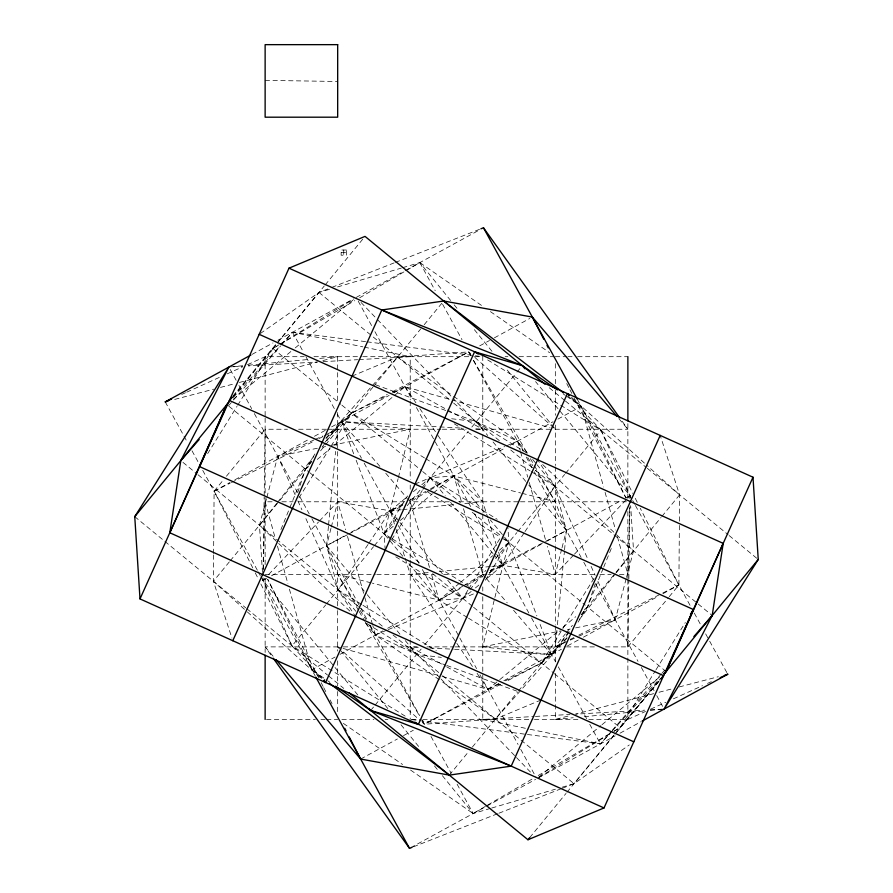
<?xml version="1.0" encoding="UTF-8"?>
<svg xmlns="http://www.w3.org/2000/svg" width="893" height="893" viewBox="0 0 893 893"><rect width="100%" height="100%" fill="white"/><g stroke="black" fill="none" stroke-linecap="round" stroke-linejoin="round"><path stroke-width="0.67" stroke-dasharray="4.46 3.35" d="M213.606 554.933L213.394 581.276L231.934 638.071M213.617 553.548L214.108 491.172L222.904 480.501M669.214 596.703L678.892 584.948L679.383 522.572M679.394 521.188L679.606 494.856L660.206 435.416M263.122 569.366L264.149 497.222M264.172 495.838L265.132 429.243L287.446 429.243M605.554 646.889L627.868 646.889L628.828 580.294M628.851 578.898L629.878 506.755M263.268 569.433L265.132 501.788L272.108 501.788M619.496 574.344L627.868 574.344L629.732 506.699M328.445 526.245L326.604 545.645L338.09 589.838L354.644 615.221M328.579 524.861L335.567 451.411M336.092 445.875L337.677 429.243L327.686 433.764M565.314 642.368L555.323 646.889L556.908 630.257M557.433 624.709L564.421 551.271M564.555 549.876L566.396 530.475L554.91 486.294L538.356 460.9M385.196 550.233L384.146 533.78L398.111 478.726M398.434 477.387L410.222 429.243L341.394 421.529L324.148 443.363M568.852 632.769L551.606 654.591L482.778 646.889L494.566 598.734M494.889 597.395L508.854 542.341L507.804 525.899M330.968 528.366L326.604 545.645L337.677 574.344L358.473 610.31M331.303 527.037L337.677 501.788L390.252 510.829L401.303 509.747M561.697 549.083L555.323 574.344L502.748 565.302L491.697 566.374M562.032 547.755L566.396 530.475L555.323 501.788L534.527 465.811M266.494 498.729L259.45 525.218L262.509 573.194M266.84 497.412L277.756 456.356L313.956 439.97M626.16 578.72L615.244 619.775L579.044 636.151M626.506 577.391L633.55 550.914L630.659 505.672M297.648 492.724L305.506 469.171L314.939 453.968M595.352 583.408L587.494 606.961L578.061 622.164M280.915 529.582L289.287 509.01M289.812 507.726L305.506 469.171L311.356 461.413M603.188 568.394L587.494 606.961L581.644 614.719M603.713 567.111L612.085 546.549M207.667 453.622L236.991 406.371M237.728 405.188L272.923 348.493L278.783 344.899M298.976 497.836L330.388 447.237M331.113 446.065L351.563 413.113L387.316 394.427M402.765 556.25L384.146 533.78L407.654 495.916M391.737 539.707L422.222 490.592M422.947 489.42L430.203 477.733L504.701 446.556M388.299 629.565L462.797 598.399L467.876 590.217M468.602 589.045L501.263 536.425M485.346 580.204L508.854 542.341L490.235 519.871M594.024 578.296L541.437 663.019L505.684 681.705M614.217 731.233L620.077 727.639L655.272 670.933M656.009 669.75L685.333 622.51M368.005 544.518L338.09 589.838L355.883 611.314M368.776 543.357L390.252 510.829L406.025 497.758M486.975 578.363L502.748 565.302L524.224 532.764M524.995 531.603L554.91 486.294L537.117 464.818M322.206 447.013L341.394 421.529L351.563 413.113L387.629 395.309M505.371 680.823L541.437 663.019L551.606 654.591L570.794 629.119M276.707 503.395L259.45 525.218L277.634 542.486M277.567 502.301L313.8 456.457M579.2 619.664L615.433 573.831M616.293 572.737L633.55 550.914L615.366 533.634M233.062 397.005L276.473 344.185M277.355 343.102L324.293 285.972M325.186 284.9L363.272 238.543M229.334 561.876L213.394 581.276L246.334 611.002M230.227 560.793L311.713 461.625M320.565 450.842L372.827 387.238M373.709 386.167L420.648 329.026M424.197 324.717L441.912 303.162M321.871 678.457L292.033 645.896L325.688 604.929M326.581 603.847L373.52 546.717M374.413 545.645L398.323 516.534M407.175 505.751L421.351 488.504M422.233 487.433L468.289 431.375M471.839 427.066L516.121 373.162M517.014 372.091L520.552 367.782M370.673 710.504L374.223 706.196M375.105 705.113L421.161 649.066M424.711 644.757L468.992 590.853M469.874 589.771L485.825 570.37M495.559 558.516L516.824 532.641M517.706 531.569L564.655 474.44M565.537 473.357L600.967 430.236L571.129 397.675M449.324 775.124L468.803 751.415M472.352 747.095L517.516 692.12M518.409 691.048L565.347 633.907M566.229 632.836L572.435 625.29M581.287 614.507L661.01 517.494M661.892 516.411L679.606 494.856L646.666 465.13M529.728 837.589L566.05 793.386M566.932 792.314L613.871 735.185M614.764 734.102L659.938 679.126M226.42 476.226L265.132 429.243M627.868 646.889L668.344 597.763M232.95 396.191L276.406 343.783M277.299 342.711L318.98 292.446L330.644 287.859M562.356 788.273L574.02 783.686L615.701 733.421M616.594 732.349L660.05 679.941M232.95 396.224L272.923 348.493L278.951 344.977M614.049 731.155L620.077 727.639L660.05 679.897M228.429 405.891L280.636 345.915M281.552 344.865L292.547 332.241L365.605 341.628M527.395 734.492L600.453 743.891L611.448 731.267M612.364 730.206L660.898 674.449M661.813 673.389L664.571 670.241M325.878 438.117L397.619 357.055L468.691 351.898L470.756 353.74M567.122 638.004L495.381 719.066L424.309 724.234L422.244 722.392M233.341 397.418L280.525 345.479M281.44 344.464L292.547 332.241L362.882 346.852M530.118 729.268L600.453 743.891L611.56 731.668M612.475 730.653L659.659 678.713M264.875 578.452L262.955 580.472L292.033 645.896L407.766 717.738M268.704 574.422L318.522 521.97M319.471 520.954L337.677 501.788L345.613 529.75M573.529 555.178L555.323 574.344L547.387 546.382M574.478 554.162L630.045 495.66L600.967 430.236L486.406 359.131M326.112 438.385L351.563 413.113L424.488 457.93M566.888 637.736L541.437 663.019L468.512 618.19M233.285 399.238L290.995 351.429M295.27 347.89L354.052 299.188M305.506 469.171L308.721 466.503M317.283 459.415L330.12 448.777M334.406 445.227L393.266 396.47M394.338 395.577L405.042 386.714L450.664 399.629M413.381 491.663L417.589 488.181M421.797 484.698L430.203 477.733L453.901 476.002L520.63 492.969M391.19 538.155L384.146 533.78L393.813 525.787M400.243 520.452L432.435 493.784M433.507 492.891L453.901 476.002L482.778 501.788L487.768 517.672M459.493 583.229L439.099 600.118L372.37 583.162M460.565 582.348L492.757 555.68M499.187 550.345L508.854 542.341L501.81 537.977M405.232 558.46L410.222 574.344L439.099 600.118L462.797 598.399L471.203 591.434M475.411 587.951L479.619 584.469M442.336 676.503L487.958 689.418L498.662 680.544M499.734 679.662L558.594 630.904M562.88 627.355L575.717 616.717M584.279 609.618L587.494 606.961L666.133 671.581M538.948 776.932L600.933 725.585M602.005 724.703L659.715 676.894M260.332 333.536L318.98 292.446L330.923 288.908M562.077 787.224L574.02 783.686L629.286 744.963M279.967 344.173L353.851 298.865M539.16 777.267L613.033 731.947M429.109 490.637L410.222 501.788L429.734 568.227M430.292 489.944L453.901 476.002L484.921 513.453M462.708 586.188L439.099 600.118L408.079 562.668M463.891 585.484L482.778 574.344L463.266 507.894M280.145 344.274L354.811 300.617M359.622 297.804L405.389 271.048M406.594 270.345L419.833 262.598L482.454 306.087M410.546 770.045L473.167 813.534L486.406 805.787M487.611 805.084L533.378 778.328M538.189 775.515L612.855 731.858M252.15 354.342L272.957 342.957M277.857 340.278L352.523 299.434M356.195 297.425L403.926 271.305M405.154 270.635L479.809 229.791M252.764 567.915L214.108 491.172L230.014 482.477M234.915 479.798L309.57 438.943M314.47 436.264L325.487 430.236M331.604 426.887L389.136 395.42M394.025 392.741L468.691 351.898L470.767 355.492M479.708 345.87L489.498 340.512M494.398 337.833L529.884 318.41M266.627 578.463L262.955 580.472L358.316 695.58M271.528 575.784L346.183 534.94M351.083 532.261L403.714 503.462M409.831 500.113L425.749 491.407M430.638 488.728L505.304 447.884M510.204 445.205L553.035 421.764M557.935 419.085L581.187 406.36L626.049 498.071M318.634 677.776L267.677 579.267L311.813 669.761L335.065 657.036M339.965 654.357L382.796 630.927M387.696 628.248L462.362 587.393M467.251 584.725L483.169 576.018M489.286 572.67L541.917 543.87M546.817 541.191L621.472 500.348M626.373 497.669L630.045 495.66L535.566 381.612M360.66 759.061L397.385 738.969M403.502 735.62L413.292 730.262M498.975 683.391L424.309 724.234L422.233 720.64M503.864 680.712L561.396 649.233M567.513 645.885L578.53 639.857M583.43 637.178L658.085 596.334M662.986 593.655L678.892 584.948L640.236 508.217M410.735 847.68L485.401 806.837M486.629 806.167L535.588 779.377M538.033 778.037L615.143 735.854M620.043 733.175L640.85 721.79M347.511 534.684L326.604 545.645L366.364 593.655M348.739 534.036L402.843 505.661M490.157 570.471L544.261 542.084M545.489 541.448L566.396 530.475L526.636 482.477M392.25 391.848L468.691 351.898L470.7 355.559M500.75 684.284L424.309 724.234L422.3 720.562M214.108 491.172L230.171 483.124M231.41 482.51L314.202 441.008M319.136 438.53L322.853 436.677M324.081 436.052L337.677 429.243M555.323 646.889L568.919 640.08M570.147 639.455L573.864 637.602M578.798 635.124L661.59 593.622M662.829 593.008L678.892 584.948M392.607 392.853L405.042 386.714L446.344 409.307M446.656 666.825L487.958 689.418L500.393 683.279M181.692 394.449L185.476 392.73M186.749 392.161L219.611 377.281M227.202 373.854L242.371 366.99M247.428 364.701L265.132 356.698L304.189 356.698M315.207 439.412L322.697 436.018M394.416 524.057L390.252 510.829L402.732 505.181M490.268 570.951L502.748 565.302L498.584 552.064M570.303 640.114L577.793 636.72M588.811 719.434L627.868 719.434L645.572 711.431M650.629 709.142L665.798 702.278M673.389 698.839L702.467 685.69M707.524 683.402L711.308 681.683M505.985 446.02L517.538 441.187L527.328 452.997M387.015 630.101L375.462 634.945L365.672 623.124M351.998 376.132L397.619 357.055L452.438 395.521M414.999 484.084L430.203 477.733L497.222 519.324M395.778 556.797L462.797 598.399L478.001 592.037M541.002 700L495.381 719.066L440.562 680.611M331.939 287.345L394.103 262.91M395.409 262.397L479.597 229.311M413.403 846.821L497.591 813.724M498.897 813.222L561.061 788.776M337.565 286.943L401.258 268.101M402.587 267.699L419.833 262.598L450.63 300.472M442.37 775.66L473.167 813.534L490.413 808.422M491.742 808.031L555.435 789.189M174.682 399.417L213.751 389.169M220.482 387.406L233.955 383.878M239.346 382.461L317.473 361.989L248.276 365.951M322.864 360.571L337.677 356.698L337.677 402.732M555.323 673.4L555.323 719.434L570.136 715.55M653.654 693.66L575.527 714.143L644.724 710.169M659.045 692.254L672.518 688.715M679.249 686.951L718.318 676.715M317.361 448.253L277.756 456.356L295.572 495.76M322.82 447.136L325.554 446.567M332.375 445.172L410.222 429.243M482.778 646.889L560.625 630.949M567.446 629.554L570.18 628.996M575.639 627.879L615.244 619.775L597.428 580.361M402.676 509.613L455.151 504.489M464.818 503.54L482.778 501.788L436.911 433.898M428.182 572.58L410.222 574.344L456.089 642.234M439.222 571.509L490.324 566.519M242.673 365.75L230.271 366.934L242.74 366.275M248.176 365.226L308.766 359.444M319.772 358.394L337.677 356.698M555.323 719.434L573.228 717.726M584.234 716.677L644.824 710.906M650.327 710.381L662.729 709.198M323.02 361.676L357.624 359.7M359.008 359.622L410.222 356.698L410.222 399.941M482.778 596.658L482.778 719.434L533.992 716.51M535.376 716.432L569.98 714.445M650.26 709.857L662.718 709.142M341.137 252.596L346.339 252.596M313.956 356.698L361.397 356.698M362.792 356.698L473.011 356.698M474.406 356.698L482.778 356.698L482.778 433.429M505.092 356.698L507.883 356.698M519.045 356.698L553.928 356.698M555.323 356.698L566.486 356.698M567.881 356.698L572.067 356.698M577.648 356.698L627.868 356.698M298.608 429.243L326.514 429.243M327.91 429.243L440.919 429.243M442.314 429.243L466.034 429.243M475.802 429.243L552.533 429.243M622.198 421.317L627.868 429.243L555.323 429.243L551.294 428.104M281.875 501.788L293.027 501.788M298.608 501.788L407.431 501.788M449.291 501.788L410.222 501.788L407.509 498.618M459.058 501.788L519.045 501.788M520.44 501.788L627.868 501.788M265.132 574.344L375.35 574.344M376.746 574.344L433.942 574.344M443.709 574.344L486.964 574.344M488.359 574.344L594.392 574.344M599.973 574.344L611.125 574.344M270.802 654.815L265.132 646.889L341.863 646.889M343.258 646.889L417.198 646.889M426.966 646.889L453.477 646.889M454.872 646.889L565.09 646.889M566.486 646.889L594.392 646.889M266.527 719.434L315.352 719.434M320.933 719.434L325.119 719.434M326.514 719.434L337.677 719.434M341.863 719.434L373.955 719.434M385.117 719.434L387.908 719.434M411.617 719.434L421.384 719.434M422.78 719.434L532.998 719.434M534.394 719.434L579.044 719.434M265.132 80.381L337.677 81.464M353.684 453.789L341.394 421.529L438.418 426.821M439.803 426.899L463.367 428.182M475.846 428.863L482.778 429.243L452.818 398.044M440.182 678.077L410.222 646.889L421.317 647.492M429.633 647.95L453.197 649.233M454.582 649.3L551.606 654.591L539.316 622.343M451.635 418.75L476.27 421.675L517.538 441.187L523.354 450.507M369.646 625.613L375.462 634.945L416.73 654.457L441.365 657.371M366.978 341.807L481.394 356.519M411.606 719.613L526.022 734.314M364.232 347.131L410.222 356.698M482.778 719.434L528.768 728.989M521.958 493.304L555.323 501.788L535.711 470.321M371.041 582.816L337.677 574.344L357.289 605.811M452.003 400.008L549.954 427.725M387.819 708.562L337.677 646.889L341.706 648.028M343.046 648.407L440.997 676.124M375.54 384.76L446.176 410.646M447.493 411.126L476.27 421.675L529.348 454.626M367.19 623.705L416.73 654.457L445.507 664.995M446.824 665.475L520.072 692.321M447.549 409.976L482.778 429.243M410.222 646.889L445.451 666.156M425.671 458.656L453.901 476.002L461.703 502.58M467.329 617.476L439.099 600.118L431.297 573.54M454.269 423.818L530.04 470.857M531.223 471.593L554.91 486.294L588.241 560.023M427.903 492.099L500.638 537.251M392.362 538.881L468.613 586.221M361.777 604.539L338.09 589.838L304.759 516.109M362.96 605.275L436.364 650.841M563.081 393.824L565.336 395.398M566.475 396.179L581.187 406.36L603.601 486.998M289.399 589.134L311.813 669.761L326.525 679.953M327.664 680.734L329.919 682.297M490.424 311.624L549.63 352.735M343.37 723.386L402.576 764.508M453.588 396.313L517.538 441.187L520.184 450.507M439.412 679.807L375.462 634.945L372.816 625.625M567.993 396.246L581.187 406.36M311.813 669.761L325.007 679.874M549.251 387.752L564.331 400.142M565.414 401.024L646.208 467.419M647.291 468.3L728.085 534.684M729.157 535.577L758.246 559.476M318.98 292.446L452.561 402.196M453.644 403.089L499.968 441.153M510.74 450.005L534.438 469.472M535.521 470.354L697.109 603.132M698.181 604.014L712.19 615.523M272.923 348.493L340.791 404.261M341.874 405.143L421.585 470.644M422.668 471.537L460.375 502.513M472.218 512.247L503.462 537.921M504.545 538.803L585.339 605.197M229.021 406.315L308.744 471.817M309.815 472.71L390.609 539.093M391.692 539.975L421.853 564.767M432.625 573.619L472.486 606.369M473.569 607.251L553.28 672.753M554.363 673.635L620.077 727.639M182.965 462.373L196.973 473.882M198.045 474.763L359.633 607.541M360.716 608.423L382.26 626.127M393.032 634.979L441.51 674.818M442.593 675.7L574.02 783.686M134.754 516.656L163.843 540.555M164.915 541.437L245.709 607.832M246.792 608.713L327.586 675.097M328.669 675.99L343.749 688.38M474.875 357.412L555.323 429.243L505.181 367.559M337.677 646.889L418.125 718.709M571.52 397.318L645.639 464.204M247.361 611.928L321.48 678.814M542.654 464.55L614.362 532.674M278.638 543.446L350.346 611.582M361.018 302.448L376.478 318.555M377.449 319.56L451.858 397.039M441.142 679.093L515.551 756.572M516.522 757.577L531.982 773.673M482.778 574.344L485.491 577.503M486.395 578.564L507.224 602.853M513.564 610.243L551.606 654.591M341.394 421.529L380.34 466.939M385.776 473.279L406.605 497.568M618.86 418.661L627.868 429.243M265.132 646.889L274.14 657.471M532.663 459.449L536.224 463.735M476.27 421.675L487.757 435.538M493.059 441.946L525.754 481.405M430.203 477.733L445.25 495.883M450.552 502.29L493.014 553.548M493.907 554.62L502.748 565.302M390.252 510.829L399.093 521.512M399.986 522.572L442.448 573.842M447.75 580.249L462.797 598.399M367.246 594.716L399.941 634.186M405.243 640.582L416.73 654.457M454.146 304.803L458.544 310.206M474.384 329.684L491.976 351.329M401.024 724.792L419.498 747.519M434.456 765.915L438.854 771.329M405.042 386.714L415.926 402.821M419.81 408.581L436.141 432.748M456.859 643.384L473.19 667.551M477.074 673.3L487.958 689.418M527.718 457.506L532.797 465.666M360.203 610.466L366.007 619.787M473.547 360.292L526.903 452.628M530.375 458.622L533.835 464.617M359.165 611.515L364.701 621.104M365.404 622.309L419.453 715.84M577.168 399.026L632.054 499.332M632.724 500.549L634.722 504.221M635.392 505.449L690.267 605.744M694.285 613.089L700.983 625.312M705.66 633.874L709.009 639.991M709.678 641.219L727.75 674.248M419.833 262.598L435.226 290.738M442.593 304.189L461.994 339.664M473.379 360.459L522.896 450.976M526.245 457.082L533.601 470.544M534.271 471.761L581.12 557.388M583.799 562.277L593.164 579.412M595.843 584.301L638.004 661.356M641.353 667.473L654.067 690.713M656.735 695.614L664.102 709.064M358.193 301.086L372.247 326.782M374.926 331.671L412.41 400.164M416.417 407.509L434.489 440.539M435.159 441.756L470.622 506.588M474.641 513.921L496.061 553.068M496.731 554.296L528.846 613M531.525 617.9L555.613 661.936M558.292 666.825L587.069 719.423M589.748 724.312L600.453 743.891M292.547 332.241L303.252 351.809M305.931 356.709L334.708 409.307M337.387 414.196L361.475 458.232M364.154 463.121L397.608 524.28M398.278 525.508L419.029 563.427M422.378 569.544L476.583 668.623M479.921 674.74L518.074 744.461M520.753 749.35L536.135 777.479M230.238 369.512L236.265 380.518M238.933 385.408L251.647 408.648M254.326 413.548L297.157 491.831M299.836 496.72L309.201 513.843M311.88 518.744L360.069 606.805M360.739 608.033L366.755 619.039M370.104 625.156L419.621 715.673M431.006 736.468L451.077 773.159M457.104 784.177L473.167 813.534M165.25 401.883L183.322 434.913M183.991 436.13L187.34 442.247M192.017 450.809L198.715 463.043M202.733 470.388L257.608 570.683M258.278 571.911L260.276 575.572M260.946 576.8L315.162 675.878M566.731 383.566L569.276 388.5M569.913 389.728L571.821 393.422M574.366 398.345L625.96 498.093M321.179 682.71L323.087 686.404M323.724 687.632L326.269 692.555M330.097 699.945L332.006 703.639M600.967 430.236L632.757 493.36M635.258 498.316L637.747 503.261M255.253 572.871L257.742 577.816M260.868 584L292.033 645.896M591.11 566.385L595.14 575.282M297.86 500.85L301.89 509.747M508.854 542.341L536.86 615.891M356.14 460.241L384.146 533.78M488.181 518.989L496.921 546.773M396.079 529.348L404.819 557.143M520.563 451.836L527.741 477.141M529.259 482.466L545.5 539.718M347.5 536.414L364.5 596.323M364.88 597.663L372.437 624.285M605.086 492.367L615.545 529.995M617.42 536.715L627.868 574.344M265.132 501.788L275.58 539.417M277.455 546.136L287.914 583.765M627.868 423.662L627.868 498.997M627.868 511.555L627.868 578.519M627.868 579.914L627.868 719.434M555.323 363.663L555.323 384.593M555.323 390.174L555.323 415.29M555.323 425.057L555.323 465.521M555.323 466.905L555.323 545.043M555.323 546.438L555.323 624.564M555.323 625.96L555.323 663.633M482.778 434.824L482.778 512.95M482.778 514.346L482.778 577.124M482.778 586.891L482.778 591.077M410.222 401.337L410.222 479.463M410.222 485.044L410.222 489.23M410.222 498.997L410.222 558.996M410.222 560.391L410.222 638.517M410.222 639.913L410.222 719.434M343.738 250.007L343.738 255.197M337.677 412.499L337.677 450.172M337.677 451.568L337.677 529.694M337.677 531.089L337.677 609.216M337.677 610.611L337.677 651.075M337.677 660.842L337.677 685.947M337.677 691.528L337.677 713.853M265.132 356.698L265.132 416.685M265.132 418.08L265.132 496.207M265.132 497.602L265.132 564.577M265.132 578.519L265.132 652.47M263 577.693L262.955 580.472L263.033 577.704M630.045 495.66L630 498.428L630.045 495.66M346.339 250.007L341.137 250.007L341.137 255.197L346.339 255.197L346.339 250.007"/><path stroke-width="1.34" d="M633.807 741.804L169.804 532.764L180.81 460.598L228.898 367.068L134.754 516.656L140 598.913L604.003 807.953L753 477.219L288.997 268.179L140 598.913M753 477.219L758.246 559.476L664.102 709.064L712.19 615.523L723.196 543.368L259.193 334.328M228.72 402.509L226.867 404.551L199.597 466.615L663.599 675.655L660.943 678.87L663.599 675.655M229.401 400.466L232.068 397.285L229.401 400.466L693.403 609.517L666.133 671.581L664.28 673.612M169.804 532.764L226.867 404.551M723.196 543.368L666.133 671.581L663.99 673.355M232.794 640.716L381.802 309.983L443.676 301.008L532.34 317.071L617.052 416.54M323.545 680.667L325.599 682.52L474.596 351.797L522.327 365.617L557.411 389.906M335.589 686.215L370.673 710.504L418.404 724.335L567.401 393.601L569.455 395.465M275.948 659.581L360.66 759.061L449.324 775.124L511.198 766.138L660.206 435.416M690.468 614.239L693.403 609.517M134.754 516.656L228.641 402.397M349.13 692.801L527.964 839.744L529.728 837.589M664.359 673.735L758.246 559.476M180.81 460.598L199.128 439.557M693.872 636.564L712.19 615.523M167.951 401.18L165.25 401.883L250.933 355.012M642.067 721.12L727.75 674.248L725.049 674.952M165.25 401.883L171.579 399.026M720.16 677.675L727.75 674.248M288.997 268.179L365.036 236.388L544.942 384.213M527.964 839.744L604.003 807.953M480.892 228.798L483.481 227.782L619.764 417.924M273.236 658.208L409.519 848.35L412.108 847.334M381.802 309.983L522.327 365.617L524.972 368.82M511.198 766.138L370.673 710.504L368.909 708.372M474.596 351.797L478.146 353.996M414.854 722.136L418.404 724.335M443.676 301.008L563.583 392.875M329.417 683.245L449.324 775.124M567.401 393.601L569.265 395.644M323.735 680.488L325.599 682.52M483.481 227.782L577.168 399.026M315.832 677.106L409.519 848.35M532.34 317.071L543.804 339.24M546.985 345.39L548.257 347.857M344.743 728.275L346.015 730.731M349.196 736.892L360.66 759.061M627.868 356.698L627.868 420.871M265.132 655.261L265.132 719.434M337.677 44.65L265.132 44.65L265.132 117.195L337.677 117.195L337.677 44.65"/></g></svg>
